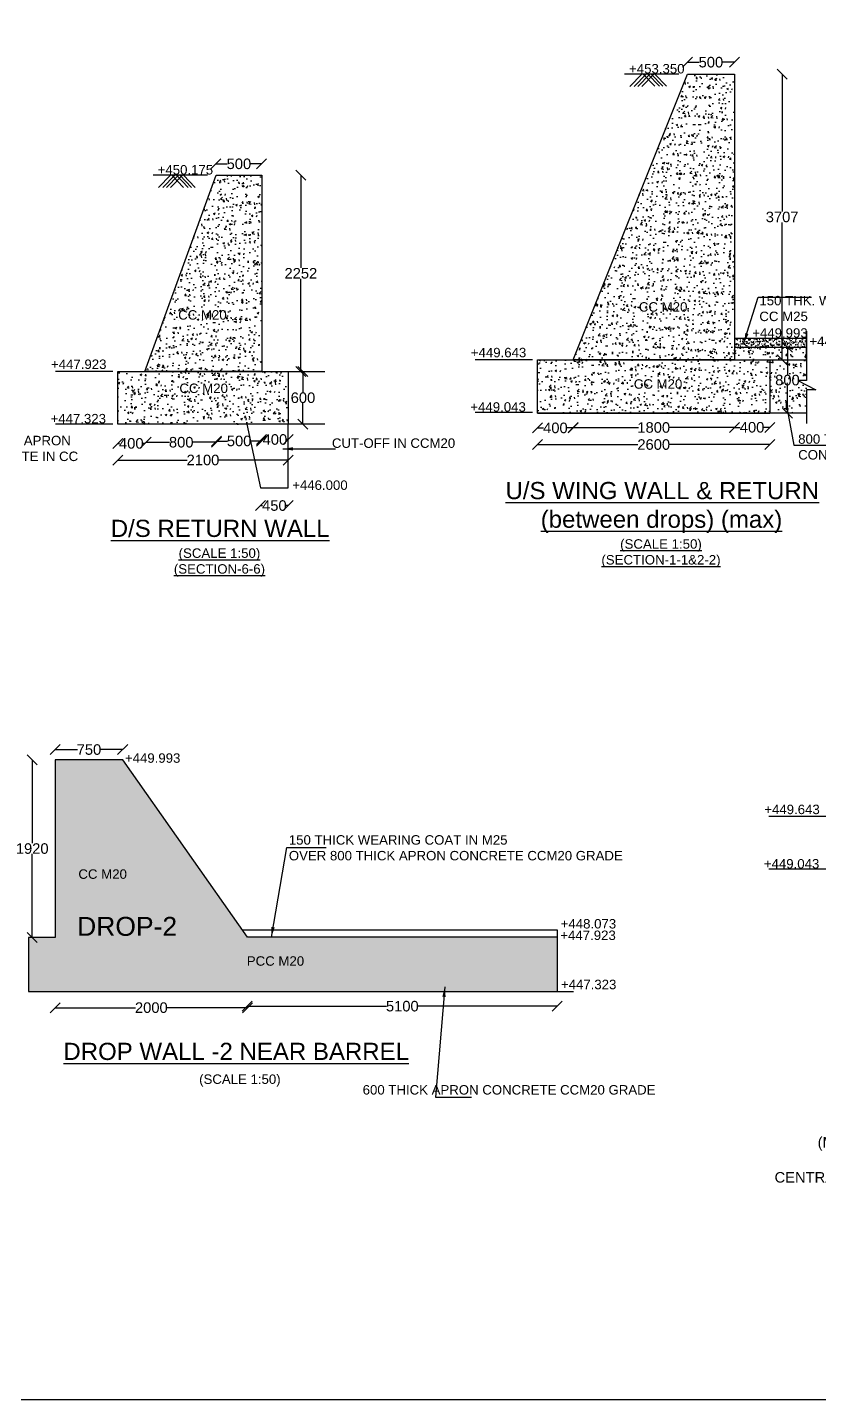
# Model space of a CAD drawing. Header units: millimetres. Extents: x 5124 to 6568637, y 2311 to 91879094.
# Drawn here: x 3747436 to 3754959, y 45930810 to 45943851 of the extents above; entities that cross this region are included whole.
import ezdxf

# ---------------------------------------------------------------- set-up
doc = ezdxf.new("R2010")
doc.units = ezdxf.units.MM
doc.header["$MEASUREMENT"] = 0
for name, color, linetype in [('DIMENSION', 7, 'Continuous'), ('DRAWING', 7, 'Continuous'), ('TEXT', 7, 'Continuous')]:
    doc.layers.add(name, color=color, linetype=linetype)
doc.styles.get("Standard").update_dxf_attribs({"font": 'arial.ttf', "height": 90})
doc.dimstyles.get("Standard").update_dxf_attribs({"dimtxt": 200, "dimasz": 110, "dimexe": 0.18, "dimexo": 0.0625, "dimgap": 0.09, "dimtad": 0, "dimtih": 1, "dimtoh": 1, "dimdec": 0, "dimzin": 0, "dimdsep": 46, "dimtxsty": 'Standard', "dimblk": 'OBLIQUE', "dimcen": 0.09, "dimse1": 1, "dimse2": 1, "dimadec": 0, "dimazin": 0, "dimtfac": 1, "dimtdec": 0, "dimtofl": 0, "dimtmove": 0, "dimatfit": 3, "dimfxl": 1, "dimtolj": 1, "dimtzin": 0, "dimarcsym": 0})
pattern_1 = [(50, (0, 0), (179.31504565, -15.68803375), [18.75, -206.25]), (355, (0, 0), (-34.6878334, 188.0480334), [15, -165]), (100.4514, (14.94, -1.3), (144.6273454, 172.3598855), [15.9350475, -175.285528]), (46.1842, (0, 50), (266.8102622, -41.3797536), [28.125, -309.375]), (96.6356, (22.23, 46.55), (233.6656764, 243.5294677), [23.902572, -262.92825]), (351.1842, (0, 50), (233.6654863, 243.5296502), [22.5, -247.5]), (21, (25, 37.5), (149.22676303, -100.65472267), [18.75, -206.25]), (326, (25, 37.5), (60.828833, 181.28751126), [15, -165]), (71.4514, (37.44, 29.11), (210.05565715, 80.6326242), [15.9350475, -175.285528]), (37.5, (0, 0), (3.03996383, 83.22346346), [0, -163, 0, -167.5, 0, -165.625]), (7.5, (0, 0), (65.76738436, 98.60292797), [0, -95.5, 0, -159.25, 0, -63.125]), (327.5, (-55.75, 0), (133.45560904, -5.63871793), [0, -62.5, 0, -195, 0, -258.75]), (317.5, (-80.75, 0), (145.79654234, 25.02624558), [0, -81.25, 0, -129.5, 0, -183.75])]

# ---------------------------------------------------------------- blocks, each defined once
blk = doc.blocks.new('_Oblique')
at = {"color": 0, "linetype": 'ByBlock', "lineweight": -2}
blk.add_line((-0.5, -0.5), (0.5, 0.5), dxfattribs=at)
blk = doc.blocks.new('*D101')
at = {"layer": 'Defpoints', "color": 0, "linetype": 'Continuous', "transparency": 16777216}
for p in [(3748294, 45940582), (3748551, 45940582), (3748551, 45939897)]:
    blk.add_point(p, dxfattribs=at)
at = {"layer": 'DIMENSION', "color": 0, "linetype": 'Continuous', "lineweight": -2, "transparency": 16777216}
for p, q in [((3748294, 45939897), (3748310, 45939897)), ((3748551, 45939897), (3748535, 45939897))]:
    blk.add_line(p, q, dxfattribs=at)
at = {"layer": 'DIMENSION', "color": 0, "linetype": 'Continuous', "lineweight": -2, "transparency": 16777216, "xscale": 95, "yscale": 95, "zscale": 95, "rotation": 180}
blk.add_blockref('_Oblique', (3748294, 45939897), dxfattribs=at)
at = {"layer": 'DIMENSION', "color": 0, "linetype": 'Continuous', "lineweight": -2, "transparency": 16777216, "xscale": 95, "yscale": 95, "zscale": 95}
blk.add_blockref('_Oblique', (3748551, 45939897), dxfattribs=at)
at = {"layer": 'DIMENSION', "color": 0, "linetype": 'Continuous', "transparency": 16777216, "insert": (3748422, 45939897), "char_height": 100, "attachment_point": 5}
blk.add_mtext('\\A1;400', dxfattribs=at)
blk = doc.blocks.new('*D102')
at = {"layer": 'Defpoints', "color": 0, "linetype": 'Continuous', "transparency": 16777216}
for p in [(3748562, 45940582), (3749231, 45939908), (3749231, 45939838)]:
    blk.add_point(p, dxfattribs=at)
at = {"layer": 'DIMENSION', "color": 0, "linetype": 'Continuous', "lineweight": -2, "transparency": 16777216}
for p, q in [((3748562, 45939908), (3748786, 45939908)), ((3749231, 45939908), (3749007, 45939908))]:
    blk.add_line(p, q, dxfattribs=at)
at = {"layer": 'DIMENSION', "color": 0, "linetype": 'Continuous', "lineweight": -2, "transparency": 16777216, "xscale": 95, "yscale": 95, "zscale": 95, "rotation": 180}
blk.add_blockref('_Oblique', (3748562, 45939908), dxfattribs=at)
at = {"layer": 'DIMENSION', "color": 0, "linetype": 'Continuous', "lineweight": -2, "transparency": 16777216, "xscale": 95, "yscale": 95, "zscale": 95}
blk.add_blockref('_Oblique', (3749231, 45939908), dxfattribs=at)
at = {"layer": 'DIMENSION', "color": 0, "linetype": 'Continuous', "transparency": 16777216, "insert": (3748896, 45939908), "char_height": 100, "attachment_point": 5}
blk.add_mtext('\\A1;800', dxfattribs=at)
blk = doc.blocks.new('*D103')
at = {"layer": 'Defpoints', "color": 0, "linetype": 'Continuous', "transparency": 16777216}
for p in [(3749660, 45940582), (3749231, 45939908), (3749660, 45939920)]:
    blk.add_point(p, dxfattribs=at)
at = {"layer": 'DIMENSION', "color": 0, "linetype": 'Continuous', "lineweight": -2, "transparency": 16777216}
for p, q in [((3749231, 45939920), (3749335, 45939920)), ((3749660, 45939920), (3749556, 45939920))]:
    blk.add_line(p, q, dxfattribs=at)
at = {"layer": 'DIMENSION', "color": 0, "linetype": 'Continuous', "lineweight": -2, "transparency": 16777216, "xscale": 95, "yscale": 95, "zscale": 95, "rotation": 180}
blk.add_blockref('_Oblique', (3749231, 45939920), dxfattribs=at)
at = {"layer": 'DIMENSION', "color": 0, "linetype": 'Continuous', "lineweight": -2, "transparency": 16777216, "xscale": 95, "yscale": 95, "zscale": 95}
blk.add_blockref('_Oblique', (3749660, 45939920), dxfattribs=at)
at = {"layer": 'DIMENSION', "color": 0, "linetype": 'Continuous', "transparency": 16777216, "insert": (3749446, 45939920), "char_height": 100, "attachment_point": 5}
blk.add_mtext('\\A1;500', dxfattribs=at)
blk = doc.blocks.new('*D104')
at = {"layer": 'Defpoints', "color": 0, "linetype": 'Continuous', "transparency": 16777216}
for p in [(3749660, 45940582), (3749912, 45940582), (3749912, 45939934)]:
    blk.add_point(p, dxfattribs=at)
at = {"layer": 'DIMENSION', "color": 0, "linetype": 'Continuous', "lineweight": -2, "transparency": 16777216}
for p, q in [((3749660, 45939934), (3749674, 45939934)), ((3749912, 45939934), (3749899, 45939934))]:
    blk.add_line(p, q, dxfattribs=at)
at = {"layer": 'DIMENSION', "color": 0, "linetype": 'Continuous', "lineweight": -2, "transparency": 16777216, "xscale": 95, "yscale": 95, "zscale": 95, "rotation": 180}
blk.add_blockref('_Oblique', (3749660, 45939934), dxfattribs=at)
at = {"layer": 'DIMENSION', "color": 0, "linetype": 'Continuous', "lineweight": -2, "transparency": 16777216, "xscale": 95, "yscale": 95, "zscale": 95}
blk.add_blockref('_Oblique', (3749912, 45939934), dxfattribs=at)
at = {"layer": 'DIMENSION', "color": 0, "linetype": 'Continuous', "transparency": 16777216, "insert": (3749786, 45939934), "char_height": 100, "attachment_point": 5}
blk.add_mtext('\\A1;400', dxfattribs=at)
blk = doc.blocks.new('*D105')
at = {"layer": 'Defpoints', "color": 0, "linetype": 'Continuous', "transparency": 16777216}
for p in [(3748293.5, 45940080.5), (3749912, 45940080.5), (3749912, 45939739)]:
    blk.add_point(p, dxfattribs=at)
at = {"layer": 'DIMENSION', "color": 0, "linetype": 'Continuous', "lineweight": -2, "transparency": 16777216}
for p, q in [((3748293.5, 45939739), (3748952.66, 45939739)), ((3749912, 45939739), (3749252.84, 45939739))]:
    blk.add_line(p, q, dxfattribs=at)
at = {"layer": 'DIMENSION', "color": 0, "linetype": 'Continuous', "lineweight": -2, "transparency": 16777216, "xscale": 95, "yscale": 95, "zscale": 95, "rotation": 180}
blk.add_blockref('_Oblique', (3748293.5, 45939739), dxfattribs=at)
at = {"layer": 'DIMENSION', "color": 0, "linetype": 'Continuous', "lineweight": -2, "transparency": 16777216, "xscale": 95, "yscale": 95, "zscale": 95}
blk.add_blockref('_Oblique', (3749912, 45939739), dxfattribs=at)
at = {"layer": 'DIMENSION', "color": 0, "linetype": 'Continuous', "transparency": 16777216, "insert": (3749102.75, 45939739), "char_height": 100, "attachment_point": 5}
blk.add_mtext('\\A1;2100', dxfattribs=at)
blk = doc.blocks.new('*D106')
at = {"layer": 'Defpoints', "color": 0, "linetype": 'Continuous', "transparency": 16777216}
for p in [(3750052.5, 45940581.5), (3750052.5, 45940080.5), (3750052.5, 45940080.5)]:
    blk.add_point(p, dxfattribs=at)
at = {"layer": 'DIMENSION', "color": 0, "linetype": 'Continuous', "lineweight": -2, "transparency": 16777216}
for p, q in [((3750052.5, 45940581.5), (3750052.5, 45940382.1473)), ((3750052.5, 45940080.5), (3750052.5, 45940279.8527))]:
    blk.add_line(p, q, dxfattribs=at)
at = {"layer": 'DIMENSION', "color": 0, "linetype": 'Continuous', "lineweight": -2, "transparency": 16777216, "xscale": 95, "yscale": 95, "zscale": 95}
for p, rotation in [((3750052.5, 45940581.5), 90), ((3750052.5, 45940080.5), 270)]:
    blk.add_blockref('_Oblique', p, dxfattribs=dict(at, rotation=rotation))
at = {"layer": 'DIMENSION', "color": 0, "linetype": 'Continuous', "transparency": 16777216, "insert": (3750052.5, 45940331), "char_height": 100, "attachment_point": 5}
blk.add_mtext('\\A1;600', dxfattribs=at)
blk = doc.blocks.new('*D107')
at = {"layer": 'Defpoints', "color": 0, "linetype": 'Continuous', "transparency": 16777216}
for p in [(3749660.5, 45942445.5), (3749660.5, 45940581.5), (3750032.5, 45940581.5)]:
    blk.add_point(p, dxfattribs=at)
at = {"layer": 'DIMENSION', "color": 0, "linetype": 'Continuous', "lineweight": -2, "transparency": 16777216}
for p, q in [((3750032.5, 45942445.5), (3750032.5, 45941564.6473)), ((3750032.5, 45940581.5), (3750032.5, 45941462.3527))]:
    blk.add_line(p, q, dxfattribs=at)
at = {"layer": 'DIMENSION', "color": 0, "linetype": 'Continuous', "lineweight": -2, "transparency": 16777216, "xscale": 95, "yscale": 95, "zscale": 95}
for p, rotation in [((3750032.5, 45942445.5), 90), ((3750032.5, 45940581.5), 270)]:
    blk.add_blockref('_Oblique', p, dxfattribs=dict(at, rotation=rotation))
at = {"layer": 'DIMENSION', "color": 0, "linetype": 'Continuous', "transparency": 16777216, "insert": (3750032.5, 45941513.5), "char_height": 100, "attachment_point": 5}
blk.add_mtext('\\A1;2252', dxfattribs=at)
blk = doc.blocks.new('*D108')
at = {"layer": 'Defpoints', "color": 0, "linetype": 'Continuous', "transparency": 16777216}
for p in [(3749660, 45942554), (3749226, 45942446), (3749660, 45942446)]:
    blk.add_point(p, dxfattribs=at)
at = {"layer": 'DIMENSION', "color": 0, "linetype": 'Continuous', "lineweight": -2, "transparency": 16777216}
for p, q in [((3749226, 45942554), (3749333, 45942554)), ((3749660, 45942554), (3749554, 45942554))]:
    blk.add_line(p, q, dxfattribs=at)
at = {"layer": 'DIMENSION', "color": 0, "linetype": 'Continuous', "lineweight": -2, "transparency": 16777216, "xscale": 95, "yscale": 95, "zscale": 95, "rotation": 180}
blk.add_blockref('_Oblique', (3749226, 45942554), dxfattribs=at)
at = {"layer": 'DIMENSION', "color": 0, "linetype": 'Continuous', "lineweight": -2, "transparency": 16777216, "xscale": 95, "yscale": 95, "zscale": 95}
blk.add_blockref('_Oblique', (3749660, 45942554), dxfattribs=at)
at = {"layer": 'DIMENSION', "color": 0, "linetype": 'Continuous', "transparency": 16777216, "insert": (3749444, 45942554), "char_height": 100, "attachment_point": 5}
blk.add_mtext('\\A1;500', dxfattribs=at)
blk = doc.blocks.new('*D109')
at = {"layer": 'Defpoints', "color": 0, "linetype": 'Continuous', "transparency": 16777216}
for p in [(3749650, 45939474), (3749912, 45939474), (3749912, 45939306)]:
    blk.add_point(p, dxfattribs=at)
at = {"layer": 'DIMENSION', "color": 0, "linetype": 'Continuous', "lineweight": -2, "transparency": 16777216}
for p, q in [((3749650, 45939306), (3749669, 45939306)), ((3749912, 45939306), (3749893, 45939306))]:
    blk.add_line(p, q, dxfattribs=at)
at = {"layer": 'DIMENSION', "color": 0, "linetype": 'Continuous', "lineweight": -2, "transparency": 16777216, "xscale": 95, "yscale": 95, "zscale": 95, "rotation": 180}
blk.add_blockref('_Oblique', (3749650, 45939306), dxfattribs=at)
at = {"layer": 'DIMENSION', "color": 0, "linetype": 'Continuous', "lineweight": -2, "transparency": 16777216, "xscale": 95, "yscale": 95, "zscale": 95}
blk.add_blockref('_Oblique', (3749912, 45939306), dxfattribs=at)
at = {"layer": 'DIMENSION', "color": 0, "linetype": 'Continuous', "transparency": 16777216, "insert": (3749781, 45939306), "char_height": 100, "attachment_point": 5}
blk.add_mtext('\\A1;450', dxfattribs=at)
blk = doc.blocks.new('*D111')
at = {"layer": 'Defpoints', "color": 0, "linetype": 'Continuous', "transparency": 16777216}
for p in [(3754150, 45943520), (3753704, 45943406), (3754150, 45943406)]:
    blk.add_point(p, dxfattribs=at)
at = {"layer": 'DIMENSION', "color": 0, "linetype": 'Continuous', "lineweight": -2, "transparency": 16777216}
for p, q in [((3753704, 45943520), (3753816, 45943520)), ((3754150, 45943520), (3754037, 45943520))]:
    blk.add_line(p, q, dxfattribs=at)
at = {"layer": 'DIMENSION', "color": 0, "linetype": 'Continuous', "lineweight": -2, "transparency": 16777216, "xscale": 95, "yscale": 95, "zscale": 95, "rotation": 180}
blk.add_blockref('_Oblique', (3753704, 45943520), dxfattribs=at)
at = {"layer": 'DIMENSION', "color": 0, "linetype": 'Continuous', "lineweight": -2, "transparency": 16777216, "xscale": 95, "yscale": 95, "zscale": 95}
blk.add_blockref('_Oblique', (3754150, 45943520), dxfattribs=at)
at = {"layer": 'DIMENSION', "color": 0, "linetype": 'Continuous', "transparency": 16777216, "insert": (3753927, 45943520), "char_height": 100, "attachment_point": 5}
blk.add_mtext('\\A1;500', dxfattribs=at)
blk = doc.blocks.new('*D112')
at = {"layer": 'Defpoints', "color": 0, "linetype": 'Continuous', "transparency": 16777216}
for p in [(3754150, 45943406), (3754150, 45940692.5), (3754603.5, 45940692.5)]:
    blk.add_point(p, dxfattribs=at)
at = {"layer": 'DIMENSION', "color": 0, "linetype": 'Continuous', "lineweight": -2, "transparency": 16777216}
for p, q in [((3754603.5, 45943406), (3754603.5, 45942100.3973)), ((3754603.5, 45940692.5), (3754603.5, 45941998.1027))]:
    blk.add_line(p, q, dxfattribs=at)
at = {"layer": 'DIMENSION', "color": 0, "linetype": 'Continuous', "lineweight": -2, "transparency": 16777216, "xscale": 95, "yscale": 95, "zscale": 95}
for p, rotation in [((3754603.5, 45943406), 90), ((3754603.5, 45940692.5), 270)]:
    blk.add_blockref('_Oblique', p, dxfattribs=dict(at, rotation=rotation))
at = {"layer": 'DIMENSION', "color": 0, "linetype": 'Continuous', "transparency": 16777216, "insert": (3754603.5, 45942049.25), "char_height": 100, "attachment_point": 5}
blk.add_mtext('\\A1;3707', dxfattribs=at)
blk = doc.blocks.new('*D113')
at = {"layer": 'Defpoints', "color": 0, "linetype": 'Continuous', "transparency": 16777216}
for p in [(3754666.5, 45940811), (3754620, 45940186), (3754654, 45940186)]:
    blk.add_point(p, dxfattribs=at)
at = {"layer": 'DIMENSION', "color": 0, "linetype": 'Continuous', "lineweight": -2, "transparency": 16777216}
for p, q in [((3754654, 45940811), (3754654, 45940549.6473)), ((3754654, 45940186), (3754654, 45940447.3527))]:
    blk.add_line(p, q, dxfattribs=at)
at = {"layer": 'DIMENSION', "color": 0, "linetype": 'Continuous', "lineweight": -2, "transparency": 16777216, "xscale": 95, "yscale": 95, "zscale": 95}
for p, rotation in [((3754654, 45940811), 90), ((3754654, 45940186), 270)]:
    blk.add_blockref('_Oblique', p, dxfattribs=dict(at, rotation=rotation))
at = {"layer": 'DIMENSION', "color": 0, "linetype": 'Continuous', "transparency": 16777216, "insert": (3754654, 45940498.5), "char_height": 100, "attachment_point": 5}
blk.add_mtext('\\A1;800', dxfattribs=at)
blk = doc.blocks.new('*D114')
at = {"layer": 'Defpoints', "color": 0, "linetype": 'Continuous', "transparency": 16777216}
for p in [(3752281, 45940692), (3752619, 45940692), (3752619, 45940044)]:
    blk.add_point(p, dxfattribs=at)
at = {"layer": 'DIMENSION', "color": 0, "linetype": 'Continuous', "lineweight": -2, "transparency": 16777216}
for p, q in [((3752281, 45940044), (3752338, 45940044)), ((3752619, 45940044), (3752562, 45940044))]:
    blk.add_line(p, q, dxfattribs=at)
at = {"layer": 'DIMENSION', "color": 0, "linetype": 'Continuous', "lineweight": -2, "transparency": 16777216, "xscale": 95, "yscale": 95, "zscale": 95, "rotation": 180}
blk.add_blockref('_Oblique', (3752281, 45940044), dxfattribs=at)
at = {"layer": 'DIMENSION', "color": 0, "linetype": 'Continuous', "lineweight": -2, "transparency": 16777216, "xscale": 95, "yscale": 95, "zscale": 95}
blk.add_blockref('_Oblique', (3752619, 45940044), dxfattribs=at)
at = {"layer": 'DIMENSION', "color": 0, "linetype": 'Continuous', "transparency": 16777216, "insert": (3752450, 45940044), "char_height": 100, "attachment_point": 5}
blk.add_mtext('\\A1;400', dxfattribs=at)
blk = doc.blocks.new('*D110')
at = {"layer": 'Defpoints', "color": 0, "linetype": 'Continuous', "transparency": 16777216}
for p in [(3752619, 45940692), (3754150, 45940692), (3754150, 45940048)]:
    blk.add_point(p, dxfattribs=at)
at = {"layer": 'DIMENSION', "color": 0, "linetype": 'Continuous', "lineweight": -2, "transparency": 16777216}
for p, q in [((3752619, 45940048), (3753240, 45940048)), ((3754150, 45940048), (3753529, 45940048))]:
    blk.add_line(p, q, dxfattribs=at)
at = {"layer": 'DIMENSION', "color": 0, "linetype": 'Continuous', "lineweight": -2, "transparency": 16777216, "xscale": 95, "yscale": 95, "zscale": 95, "rotation": 180}
blk.add_blockref('_Oblique', (3752619, 45940048), dxfattribs=at)
at = {"layer": 'DIMENSION', "color": 0, "linetype": 'Continuous', "lineweight": -2, "transparency": 16777216, "xscale": 95, "yscale": 95, "zscale": 95}
blk.add_blockref('_Oblique', (3754150, 45940048), dxfattribs=at)
at = {"layer": 'DIMENSION', "color": 0, "linetype": 'Continuous', "transparency": 16777216, "insert": (3753384, 45940048), "char_height": 100, "attachment_point": 5}
blk.add_mtext('\\A1;1800', dxfattribs=at)
blk = doc.blocks.new('*D115')
at = {"layer": 'Defpoints', "color": 0, "linetype": 'Continuous', "transparency": 16777216}
for p in [(3754150, 45940692), (3754487, 45940692), (3754487, 45940050)]:
    blk.add_point(p, dxfattribs=at)
at = {"layer": 'DIMENSION', "color": 0, "linetype": 'Continuous', "lineweight": -2, "transparency": 16777216}
for p, q in [((3754150, 45940050), (3754206, 45940050)), ((3754487, 45940050), (3754431, 45940050))]:
    blk.add_line(p, q, dxfattribs=at)
at = {"layer": 'DIMENSION', "color": 0, "linetype": 'Continuous', "lineweight": -2, "transparency": 16777216, "xscale": 95, "yscale": 95, "zscale": 95, "rotation": 180}
blk.add_blockref('_Oblique', (3754150, 45940050), dxfattribs=at)
at = {"layer": 'DIMENSION', "color": 0, "linetype": 'Continuous', "lineweight": -2, "transparency": 16777216, "xscale": 95, "yscale": 95, "zscale": 95}
blk.add_blockref('_Oblique', (3754487, 45940050), dxfattribs=at)
at = {"layer": 'DIMENSION', "color": 0, "linetype": 'Continuous', "transparency": 16777216, "insert": (3754318, 45940050), "char_height": 100, "attachment_point": 5}
blk.add_mtext('\\A1;400', dxfattribs=at)
blk = doc.blocks.new('*D116')
at = {"layer": 'Defpoints', "color": 0, "linetype": 'Continuous', "transparency": 16777216}
for p in [(3752281, 45940186), (3754487, 45940186), (3754487, 45939886)]:
    blk.add_point(p, dxfattribs=at)
at = {"layer": 'DIMENSION', "color": 0, "linetype": 'Continuous', "lineweight": -2, "transparency": 16777216}
for p, q in [((3752281, 45939886), (3753233.91, 45939886)), ((3754487, 45939886), (3753534.09, 45939886))]:
    blk.add_line(p, q, dxfattribs=at)
at = {"layer": 'DIMENSION', "color": 0, "linetype": 'Continuous', "lineweight": -2, "transparency": 16777216, "xscale": 95, "yscale": 95, "zscale": 95, "rotation": 180}
blk.add_blockref('_Oblique', (3752281, 45939886), dxfattribs=at)
at = {"layer": 'DIMENSION', "color": 0, "linetype": 'Continuous', "lineweight": -2, "transparency": 16777216, "xscale": 95, "yscale": 95, "zscale": 95}
blk.add_blockref('_Oblique', (3754487, 45939886), dxfattribs=at)
at = {"layer": 'DIMENSION', "color": 0, "linetype": 'Continuous', "transparency": 16777216, "insert": (3753384, 45939886), "char_height": 100, "attachment_point": 5}
blk.add_mtext('\\A1;2600', dxfattribs=at)
blk = doc.blocks.new('*D130')
at = {"layer": 'Defpoints', "color": 0, "linetype": 'Continuous', "transparency": 16777216}
for p in [(3747700, 45935201.5), (3749524.5, 45935205.5), (3749524.5, 45934534)]:
    blk.add_point(p, dxfattribs=at)
at = {"layer": 'DIMENSION', "color": 0, "linetype": 'Continuous', "lineweight": -2, "transparency": 16777216}
for p, q in [((3747700, 45934534), (3748462.16, 45934534)), ((3749524.5, 45934534), (3748762.34, 45934534))]:
    blk.add_line(p, q, dxfattribs=at)
at = {"layer": 'DIMENSION', "color": 0, "linetype": 'Continuous', "lineweight": -2, "transparency": 16777216, "xscale": 95, "yscale": 95, "zscale": 95, "rotation": 180}
blk.add_blockref('_Oblique', (3747700, 45934534), dxfattribs=at)
at = {"layer": 'DIMENSION', "color": 0, "linetype": 'Continuous', "lineweight": -2, "transparency": 16777216, "xscale": 95, "yscale": 95, "zscale": 95}
blk.add_blockref('_Oblique', (3749524.5, 45934534), dxfattribs=at)
at = {"layer": 'DIMENSION', "color": 0, "linetype": 'Continuous', "transparency": 16777216, "insert": (3748612.25, 45934534), "char_height": 100, "attachment_point": 5}
blk.add_mtext('\\A1;2000', dxfattribs=at)
blk = doc.blocks.new('*D131')
at = {"layer": 'Defpoints', "color": 0, "linetype": 'Continuous', "transparency": 16777216}
for p in [(3749524, 45935206), (3752468, 45935206), (3752468, 45934548)]:
    blk.add_point(p, dxfattribs=at)
at = {"layer": 'DIMENSION', "color": 0, "linetype": 'Continuous', "lineweight": -2, "transparency": 16777216}
for p, q in [((3749524, 45934548), (3750847, 45934548)), ((3752468, 45934548), (3751146, 45934548))]:
    blk.add_line(p, q, dxfattribs=at)
at = {"layer": 'DIMENSION', "color": 0, "linetype": 'Continuous', "lineweight": -2, "transparency": 16777216, "xscale": 95, "yscale": 95, "zscale": 95, "rotation": 180}
blk.add_blockref('_Oblique', (3749524, 45934548), dxfattribs=at)
at = {"layer": 'DIMENSION', "color": 0, "linetype": 'Continuous', "lineweight": -2, "transparency": 16777216, "xscale": 95, "yscale": 95, "zscale": 95}
blk.add_blockref('_Oblique', (3752468, 45934548), dxfattribs=at)
at = {"layer": 'DIMENSION', "color": 0, "linetype": 'Continuous', "transparency": 16777216, "insert": (3750996, 45934548), "char_height": 100, "attachment_point": 5}
blk.add_mtext('\\A1;5100', dxfattribs=at)
blk = doc.blocks.new('*D132')
at = {"layer": 'Defpoints', "color": 0, "linetype": 'Continuous', "transparency": 16777216}
for p in [(3747444.5, 45935201.5), (3747218.5, 45934687.5), (3747455.5, 45934687.5)]:
    blk.add_point(p, dxfattribs=at)
at = {"layer": 'DIMENSION', "color": 0, "linetype": 'Continuous', "lineweight": -2, "transparency": 16777216}
for p, q in [((3747218.5, 45935201.5), (3747218.5, 45934995.6473)), ((3747218.5, 45934687.5), (3747218.5, 45934893.3527))]:
    blk.add_line(p, q, dxfattribs=at)
at = {"layer": 'DIMENSION', "color": 0, "linetype": 'Continuous', "lineweight": -2, "transparency": 16777216, "xscale": 95, "yscale": 95, "zscale": 95}
for p, rotation in [((3747218.5, 45935201.5), 90), ((3747218.5, 45934687.5), 270)]:
    blk.add_blockref('_Oblique', p, dxfattribs=dict(at, rotation=rotation))
at = {"layer": 'DIMENSION', "color": 0, "linetype": 'Continuous', "transparency": 16777216, "insert": (3747218.5, 45934944.5), "char_height": 100, "attachment_point": 5}
blk.add_mtext('\\A1;600', dxfattribs=at)
blk = doc.blocks.new('*D133')
at = {"layer": 'Defpoints', "color": 0, "linetype": 'Continuous', "transparency": 16777216}
for p in [(3747481, 45936890.5), (3747700, 45936890.5), (3747700, 45935201.5)]:
    blk.add_point(p, dxfattribs=at)
at = {"layer": 'DIMENSION', "color": 0, "linetype": 'Continuous', "lineweight": -2, "transparency": 16777216}
for p, q in [((3747481, 45936890.5), (3747481, 45936097.1473)), ((3747481, 45935201.5), (3747481, 45935994.8527))]:
    blk.add_line(p, q, dxfattribs=at)
at = {"layer": 'DIMENSION', "color": 0, "linetype": 'Continuous', "lineweight": -2, "transparency": 16777216, "xscale": 95, "yscale": 95, "zscale": 95}
for p, rotation in [((3747481, 45936890.5), 90), ((3747481, 45935201.5), 270)]:
    blk.add_blockref('_Oblique', p, dxfattribs=dict(at, rotation=rotation))
at = {"layer": 'DIMENSION', "color": 0, "linetype": 'Continuous', "transparency": 16777216, "insert": (3747481, 45936046), "char_height": 100, "attachment_point": 5}
blk.add_mtext('\\A1;1920', dxfattribs=at)
blk = doc.blocks.new('*D134')
at = {"layer": 'Defpoints', "color": 0, "linetype": 'Continuous', "transparency": 16777216}
for p in [(3748340, 45936987), (3747700, 45936890), (3748340, 45936890)]:
    blk.add_point(p, dxfattribs=at)
at = {"layer": 'DIMENSION', "color": 0, "linetype": 'Continuous', "lineweight": -2, "transparency": 16777216}
for p, q in [((3747700, 45936987), (3747910, 45936987)), ((3748340, 45936987), (3748130, 45936987))]:
    blk.add_line(p, q, dxfattribs=at)
at = {"layer": 'DIMENSION', "color": 0, "linetype": 'Continuous', "lineweight": -2, "transparency": 16777216, "xscale": 95, "yscale": 95, "zscale": 95, "rotation": 180}
blk.add_blockref('_Oblique', (3747700, 45936987), dxfattribs=at)
at = {"layer": 'DIMENSION', "color": 0, "linetype": 'Continuous', "lineweight": -2, "transparency": 16777216, "xscale": 95, "yscale": 95, "zscale": 95}
blk.add_blockref('_Oblique', (3748340, 45936987), dxfattribs=at)
at = {"layer": 'DIMENSION', "color": 0, "linetype": 'Continuous', "transparency": 16777216, "insert": (3748020, 45936987), "char_height": 100, "attachment_point": 5}
blk.add_mtext('\\A1;750', dxfattribs=at)

msp = doc.modelspace()

# ---------------------------------------------------------------- hatches: boundary and pattern name
at = {"layer": 'DIMENSION', "linetype": 'Continuous'}
h = msp.add_hatch(dxfattribs=at)
h.set_pattern_fill('AR-SAND', color=256, scale=20, style=0)
h.set_pattern_definition([(37.5, (7921, 120.5), (-1.259867162, 38.53647538), [0, -30.4, 0, -34, 0, -32.5]), (7.5, (7921, 120.5), (35.395534105, 56.442921305), [0, -16.4, 0, -27.4, 0, -10.5]), (327.5, (7896.4, 120.5), (62.282837235, 0.11318107), [0, -10, 0, -36, 0, -47]), (317.5, (7896.4, 120.5), (60.12253209, 17.5535113), [0, -5, 0, -23.6, 0, -27])])
h.paths.add_polyline_path([(3754834, 45940893.5), (3754150, 45940893.5), (3754150, 45940798.5), (3754834, 45940798.5)])
at = {"layer": 'DRAWING', "linetype": 'Continuous'}
h = msp.add_hatch(dxfattribs=at)
h.set_pattern_fill('AR-CONC', color=256, scale=25, style=0)
h.set_pattern_definition([(50, (7921, 14.5), (179.31504565, -15.68803375), [18.75, -206.25]), (355, (7921, 14.5), (-34.6878334, 188.0480334), [15, -165]), (100.4514, (7935.94, 13.2), (144.6273454, 172.3598855), [15.9350475, -175.285528]), (46.1842, (7921, 64.5), (266.8102622, -41.3797536), [28.125, -309.375]), (96.6356, (7943.23, 61.05), (233.6656764, 243.5294677), [23.902572, -262.92825]), (351.1842, (7921, 64.5), (233.6654863, 243.5296502), [22.5, -247.5]), (21, (7946, 52), (149.22676303, -100.65472267), [18.75, -206.25]), (326, (7946, 52), (60.828833, 181.28751126), [15, -165]), (71.4514, (7958.44, 43.61), (210.05565715, 80.6326242), [15.9350475, -175.285528]), (37.5, (7921, 14.5), (3.03996383, 83.22346346), [0, -163, 0, -167.5, 0, -165.625]), (7.5, (7921, 14.5), (65.76738436, 98.60292797), [0, -95.5, 0, -159.25, 0, -63.125]), (327.5, (7865.25, 14.5), (133.45560904, -5.63871793), [0, -62.5, 0, -195, 0, -258.75]), (317.5, (7840.25, 14.5), (145.79654234, 25.02624558), [0, -81.25, 0, -129.5, 0, -183.75])])
h.paths.add_polyline_path([(3752619, 45940692.5), (3754150, 45940692.5), (3754150, 45943406), (3753703.5, 45943406)])
h.paths.add_polyline_path([(3754834, 45940186), (3754834, 45940407), (3754925, 45940407), (3754751.5, 45940496), (3754834, 45940496), (3754834, 45940692.5), (3752281, 45940692.5), (3752281, 45940186)])
h.paths.add_polyline_path([(3753220.4, 45941262), (3753714.3, 45941262), (3753714.3, 45941123.9), (3753220.4, 45941123.9)], flags=24)
h.paths.add_polyline_path([(3753171.9, 45940529.5), (3753665.8, 45940529.5), (3753665.8, 45940391.4), (3753171.9, 45940391.4)], flags=24)
h = msp.add_hatch(dxfattribs=at)
h.set_pattern_fill('AR-CONC', color=256, scale=25, style=0)
h.set_pattern_definition([(50, (7635, -41.5), (179.31504565, -15.68803375), [18.75, -206.25]), (355, (7635, -41.5), (-34.6878334, 188.0480334), [15, -165]), (100.4514, (7649.94, -42.8), (144.6273454, 172.3598855), [15.9350475, -175.285528]), (46.1842, (7635, 8.5), (266.8102622, -41.3797536), [28.125, -309.375]), (96.6356, (7657.23, 5.05), (233.6656764, 243.5294677), [23.902572, -262.92825]), (351.1842, (7635, 8.5), (233.6654863, 243.5296502), [22.5, -247.5]), (21, (7660, -4), (149.22676303, -100.65472267), [18.75, -206.25]), (326, (7660, -4), (60.828833, 181.28751126), [15, -165]), (71.4514, (7672.44, -12.39), (210.05565715, 80.6326242), [15.9350475, -175.285528]), (37.5, (7635, -41.5), (3.03996383, 83.22346346), [0, -163, 0, -167.5, 0, -165.625]), (7.5, (7635, -41.5), (65.76738436, 98.60292797), [0, -95.5, 0, -159.25, 0, -63.125]), (327.5, (7579.25, -41.5), (133.45560904, -5.63871793), [0, -62.5, 0, -195, 0, -258.75]), (317.5, (7554.25, -41.5), (145.79654234, 25.02624558), [0, -81.25, 0, -129.5, 0, -183.75])])
h.paths.add_polyline_path([(3749660.5, 45942445.5), (3749226.5, 45942445.5), (3748551, 45940581.5), (3749660.5, 45940581.5)])
h.paths.add_polyline_path([(3749912, 45940080.5), (3749912, 45940581.5), (3748293.5, 45940581.5), (3748293.5, 45940080.5)])
h.paths.add_polyline_path([(3748844.6, 45941186), (3749338.5, 45941186), (3749338.5, 45941047.9), (3748844.6, 45941047.9)], flags=24)
h.paths.add_polyline_path([(3748856.4, 45940488.5), (3749350.3, 45940488.5), (3749350.3, 45940350.4), (3748856.4, 45940350.4)], flags=24)
h = msp.add_hatch(dxfattribs=at)
h.set_pattern_fill('AR-CONC', color=256, scale=25, style=0)
h.set_pattern_definition(pattern_1)
h.paths.add_polyline_path([(3754834, 45940811), (3754150, 45940811), (3754150, 45940692.5), (3754834, 45940692.5)])
h = msp.add_hatch(dxfattribs=at)
h.set_pattern_fill('AR-CONC', color=256, scale=25, style=0)
h.set_pattern_definition(pattern_1)
h.paths.add_polyline_path([(3748340, 45936890.5), (3747700, 45936890.5), (3747700, 45935201.5), (3747444.5, 45935201.5), (3747444.5, 45934687.5), (3747455.5, 45934687.5), (3752468.5, 45934687.5), (3752468.5, 45935205.5), (3749524.5, 45935205.5)])
h.paths.add_polyline_path([(3747862.4, 45935442.1), (3748869.8, 45935442.1), (3748869.8, 45935165.8), (3747862.4, 45935165.8)], flags=24)
h.paths.add_polyline_path([(3749496.4, 45935045.3), (3750070.6, 45935045.3), (3750070.6, 45934907.2), (3749496.4, 45934907.2)], flags=24)
h.paths.add_polyline_path([(3747896.9, 45935871.3), (3748390.7, 45935871.3), (3748390.7, 45935733.2), (3747896.9, 45935733.2)], flags=24)

# ---------------------------------------------------------------- linework, layer by layer
at = {"layer": 'DIMENSION', "linetype": 'Continuous'}
for p, q in [((3752281, 45940692.5), (3754834, 45940692.5)), ((3752281, 45940186), (3752281, 45940692.5)), ((3754834, 45940692.5), (3754834, 45940496)), ((3754834, 45940407), (3754834, 45940088)), ((3754834, 45940186), (3752281, 45940186))]:
    msp.add_line(p, q, dxfattribs=at)
for points in [[(3754150, 45940692.5), (3752619, 45940692.5), (3753703.5, 45943406), (3754150, 45943406)], [(3754834, 45940965), (3754834, 45940965), (3754834, 45940692.5), (3754834, 45940692.5)], [(3749912, 45940080.5), (3749520, 45940080.5), (3749650, 45939474.5), (3749912, 45939474.5)]]:
    msp.add_lwpolyline(points, close=True, dxfattribs=at)
for points in [[(3754150, 45940811), (3754834, 45940811)], [(3754487, 45940692.5), (3754487, 45940186)], [(3754834, 45940496), (3754751.5, 45940496), (3754925, 45940407), (3754834, 45940407)], [(3752281, 45940186), (3754487, 45940186)], [(3752468.5, 45935205.5), (3749524.5, 45935205.5), (3748340, 45936890.5), (3747700, 45936890.5), (3747700, 45935201.5), (3747444.5, 45935201.5), (3747444.5, 45934687.5), (3747455.5, 45934687.5)], [(3752468.5, 45934687.5), (3752468.5, 45935271.5), (3749484.5, 45935271.5)], [(3747455.5, 45934687.5), (3752622.5, 45934687.5)]]:
    msp.add_lwpolyline(points, dxfattribs=at)
at = {"layer": 'DRAWING', "linetype": 'Continuous'}
for p, q in [((3748293.5, 45940581.5), (3750259.5, 45940581.5)), ((3748293.5, 45940080.5), (3748293.5, 45940581.5)), ((3750259.5, 45940080.5), (3748293.5, 45940080.5))]:
    msp.add_line(p, q, dxfattribs=at)
for points in [[(3774092, 45955627), (3738648, 45955627), (3738648, 45930809.5), (3774092, 45930809.5)], [(3749660.5, 45940581.5), (3748551, 45940581.5), (3749226.5, 45942445.5), (3749660.5, 45942445.5)]]:
    msp.add_lwpolyline(points, close=True, dxfattribs=at)
for points in [[(3753622, 45943406), (3753107, 45943406)], [(3753271, 45943406), (3753156.5, 45943289)], [(3753312.5, 45943406), (3753198, 45943289)], [(3753347, 45943406), (3753232.5, 45943289)], [(3753385, 45943406), (3753270.5, 45943289)], [(3753283.5, 45943406), (3753396, 45943291.5)], [(3753327, 45943406), (3753439.5, 45943291.5)], [(3753359.5, 45943406), (3753472, 45943291.5)], [(3753394, 45943406), (3753506.5, 45943291.5)], [(3749145, 45942445.5), (3748630, 45942445.5)], [(3748794, 45942445.5), (3748679.5, 45942328.5)], [(3748835.5, 45942445.5), (3748721, 45942328.5)], [(3748870, 45942445.5), (3748755.5, 45942328.5)], [(3748908, 45942445.5), (3748793.5, 45942328.5)], [(3748806.5, 45942445.5), (3748919, 45942331)], [(3748850, 45942445.5), (3748962.5, 45942331)], [(3748882.5, 45942445.5), (3748995, 45942331)], [(3748917, 45942445.5), (3749029.5, 45942331)], [(3754834, 45940893.5), (3754150, 45940893.5)], [(3748246.5, 45940581.5), (3747701.5, 45940581.5)], [(3749912, 45940581.5), (3749912, 45940080.5)], [(3752234, 45940692.5), (3751689, 45940692.5)], [(3752234, 45940191.5), (3751689, 45940191.5)], [(3748246.5, 45940080.5), (3747701.5, 45940080.5)], [(3755021.5, 45936350.5), (3754476.5, 45936350.5)], [(3755021.5, 45935849.5), (3754476.5, 45935849.5)]]:
    msp.add_lwpolyline(points, dxfattribs=at)

# ---------------------------------------------------------------- texts
at = {"layer": 'DRAWING', "linetype": 'Continuous', "attachment_point": 1}
for s, insert, char_height, width in [('CC M20', (3753242.9, 45941239.5), 90, 455.995), ('150 THK. W.C IN \\PCC M25', (3754387.2, 45941299.7), 90, 1767.245), ('CC M20', (3748867.1, 45941163.5), 90, 455.995), ('CC M20', (3748878.9, 45940466), 90, 455.995), ('CC M20', (3753194.4, 45940507), 90, 455.995), ('600 THK. APRON CONCRETE IN CC M20', (3746834.9, 45939969.5), 90, 1230.116), ('800 THK. APRON CONCRETE IN CC M20', (3754755.9, 45939984), 90, 1380.718), ('CC M20', (3747919.4, 45935848.8), 90, 455.995), ('DROP-2', (3747907.4, 45935397.1), 180, 452.865), ('PCC M20', (3749518.9, 45935022.8), 90, 642.888)]:
    msp.add_mtext(s, dxfattribs=dict(at, insert=insert, char_height=char_height, width=width))
at = {"layer": 'TEXT', "attachment_point": 1}
for s, insert, char_height, width in [('\\pi3.9409;+453.350', (3753146.1, 45943503.2), 89.807, 521.67), ('\\pi3.4508;+450.175', (3748669.1, 45942542.7), 89.807, 521.67), ('\\pi3.7877;+449.993', (3754315.7, 45940991.6), 89.807, 521.67), ('\\pi3.7877;+449.843', (3754859.2, 45940912.7), 89.807, 521.67), ('\\pi3.7877;+449.643', (3751643, 45940805.6), 89.807, 521.67), ('\\pi3.7877;+447.923', (3747655.5, 45940694.6), 89.807, 521.67), ('\\pi3.7877;+449.043', (3751638.7, 45940288.6), 89.807, 521.67), ('\\pi3.7877;+447.323', (3747651.2, 45940177.6), 89.807, 521.67), ('\\pi47.904;CUT-OFF IN CCM20', (3750279.6, 45939944.7), 89.807, 1254.481), ('\\pi3.9409;+446.000', (3749946.3, 45939545.6), 89.807, 521.67), ('\\pi324.74;{\\LU/S WING WALL & RETURN \\P\\pi659.33;(between drops) (max)\\P\\pi1413.8;\\H0.55118x;(SCALE 1:50)\\P\\pi1235.8;(SECTION-1-1&2-2) }', (3751651.3, 45939530.7), 163.286, 3591.195), ('\\pi769.16;{\\LD/S RETURN WALL \\P\\pi1413.8;\\H0.55118x;(SCALE 1:50)\\P\\pi1368.6;(SECTION-6-6) }', (3747457.6, 45939171.5), 163.286, 3591.195), ('\\pi3.7877;+449.993', (3748357.7, 45936951.7), 89.807, 521.67), ('\\pi3.7877;+449.643', (3754430.5, 45936463.6), 89.807, 521.67), ('150 THICK WEARING COAT IN M25\\POVER 800 THICK APRON CONCRETE CCM20 GRADE', (3749918.2, 45936173.6), 89.807, 3297.109), ('\\pi3.7877;+449.043', (3754426.2, 45935946.6), 89.807, 521.67), ('\\pi3.7877;+448.073', (3752496.8, 45935376.6), 89.807, 521.67), ('\\pi3.7877;+447.923', (3752493.2, 45935267.2), 89.807, 521.67), ('\\pi3.7877;+447.323', (3752498.7, 45934799.6), 89.807, 521.67), ('\\pi166.91;{\\LDROP WALL -2 NEAR BARREL}', (3747609.9, 45934200.4), 163.286, 3591.195), ('\\pi266.93;(SCALE 1:50)  ', (3748799.5, 45933899.5), 89.807, 1295.752), ('600 THICK APRON CONCRETE CCM20 GRADE', (3750619.5, 45933798.2), 89.807, 2775.735)]:
    msp.add_mtext(s, dxfattribs=dict(at, insert=insert, char_height=char_height, width=width))
at = {"layer": 'TEXT', "linetype": 'Continuous', "insert": (3754107.5, 45933638.5), "char_height": 100, "width": 3205.333, "attachment_point": 1}
msp.add_mtext('\\pi1098.1;// APPROVED //\\P\\pi1092.6;SD/- 28-10-2013\\P\\pi833.29;(M.GIRIDHARA REDDY)\\P\\pi1013.2;CHIEF ENGINEER \\P\\pi424.26;CENTRAL DESIGNS ORGINISATION\\P\\pi1160.2;HYDERABAD.', dxfattribs=at)

# ---------------------------------------------------------------- dimensions: what is measured, and where the dimension line sits
at = {"layer": 'DIMENSION', "linetype": 'Continuous'}
for base, p1, p2, text, picture, middle in [((3754150, 45943519.5), (3753703.5, 45943406), (3754150, 45943406), '500', '*D111', (3753926.8, 45943519.5)), ((3749660.5, 45942554), (3749226.5, 45942445.5), (3749660.5, 45942445.5), '500', '*D108', (3749443.5, 45942554)), ((3748551, 45939897), (3748293.5, 45940581.5), (3748551, 45940581.5), '400', '*D101', (3748422.2, 45939897)), ((3749231, 45939908.5), (3748561.5, 45940581.5), (3749231, 45939838), '800', '*D102', (3748896.2, 45939908.5)), ((3749660.5, 45939919.5), (3749231, 45939908.5), (3749660.5, 45940581.5), '500', '*D103', (3749445.8, 45939919.5)), ((3749912, 45939933.5), (3749660.5, 45940581.5), (3749912, 45940581.5), '400', '*D104', (3749786.2, 45939933.5)), ((3752619, 45940044.5), (3752281, 45940692.5), (3752619, 45940692.5), '400', '*D114', (3752450, 45940044.5)), ((3754150, 45940047.5), (3752619, 45940692.5), (3754150, 45940692.5), '1800', '*D110', (3753384.5, 45940047.5)), ((3754487, 45940050.5), (3754150, 45940692.5), (3754487, 45940692.5), '400', '*D115', (3754318.5, 45940050.5)), ((3754487, 45939886), (3752281, 45940186), (3754487, 45940186), '2600', '*D116', (3753384, 45939886)), ((3749912, 45939739), (3748293.5, 45940080.5), (3749912, 45940080.5), '2100', '*D105', (3749102.8, 45939739)), ((3749912, 45939305.5), (3749650, 45939474.5), (3749912, 45939474.5), '450', '*D109', (3749781, 45939305.5)), ((3748340, 45936987), (3747700, 45936890.5), (3748340, 45936890.5), '750', '*D134', (3748020, 45936987)), ((3749524.5, 45934534), (3747700, 45935201.5), (3749524.5, 45935205.5), '2000', '*D130', (3748612.2, 45934534)), ((3752468.5, 45934548), (3749524.5, 45935205.5), (3752468.5, 45935205.5), '5100', '*D131', (3750996.5, 45934548))]:
    dim = msp.add_linear_dim(base=base, p1=p1, p2=p2, text=text, dimstyle='Standard', override={"dimasz": 95, "dimarcsym": 1}, dxfattribs=at)
    dim.commit()
    dim.dimension.update_dxf_attribs({"geometry": picture, "text_midpoint": middle})
for base, p1, p2, text, picture, middle in [((3754603.5, 45940692.5), (3754150, 45943406), (3754150, 45940692.5), '3707', '*D112', (3754603.5, 45942049.2)), ((3750032.5, 45940581.5), (3749660.5, 45942445.5), (3749660.5, 45940581.5), '2252', '*D107', (3750032.5, 45941513.5)), ((3754654, 45940186), (3754666.5, 45940811), (3754620, 45940186), '800', '*D113', (3754654, 45940498.5)), ((3750052.5, 45940080.5), (3750052.5, 45940581.5), (3750052.5, 45940080.5), '600', '*D106', (3750052.5, 45940331)), ((3747481, 45936890.5), (3747700, 45935201.5), (3747700, 45936890.5), '1920', '*D133', (3747481, 45936046)), ((3747218.5, 45934687.5), (3747444.5, 45935201.5), (3747455.5, 45934687.5), '600', '*D132', (3747218.5, 45934944.5))]:
    dim = msp.add_linear_dim(base=base, p1=p1, p2=p2, angle=90, text=text, dimstyle='Standard', override={"dimasz": 95, "dimarcsym": 1}, dxfattribs=at)
    dim.commit()
    dim.dimension.update_dxf_attribs({"geometry": picture, "text_midpoint": middle})

# ---------------------------------------------------------------- leaders
for points in [[(3749862, 45939845), (3750361, 45939845)], [(3749752.5, 45935205.5), (3749899, 45936058), (3750274, 45936058)], [(3751400, 45934732.5), (3751310, 45933684), (3751654, 45933684)]]:
    msp.add_leader(points, dimstyle='Standard', override={"dimasz": 95, "dimgap": 0.09, "dimtad": 0, "dimarcsym": 1}, dxfattribs=at)
at = {"layer": 'DRAWING', "linetype": 'Continuous'}
for points in [[(3754241.1, 45940851.6), (3754377.3, 45941287.5), (3754884.1, 45941287.5)], [(3754635, 45940309.5), (3754715.5, 45939880), (3755208.5, 45939880)]]:
    msp.add_leader(points, dimstyle='Standard', override={"dimasz": 95, "dimgap": 0.09, "dimtad": 0, "dimarcsym": 1}, dxfattribs=at)

doc.saveas('drawing.dxf')
